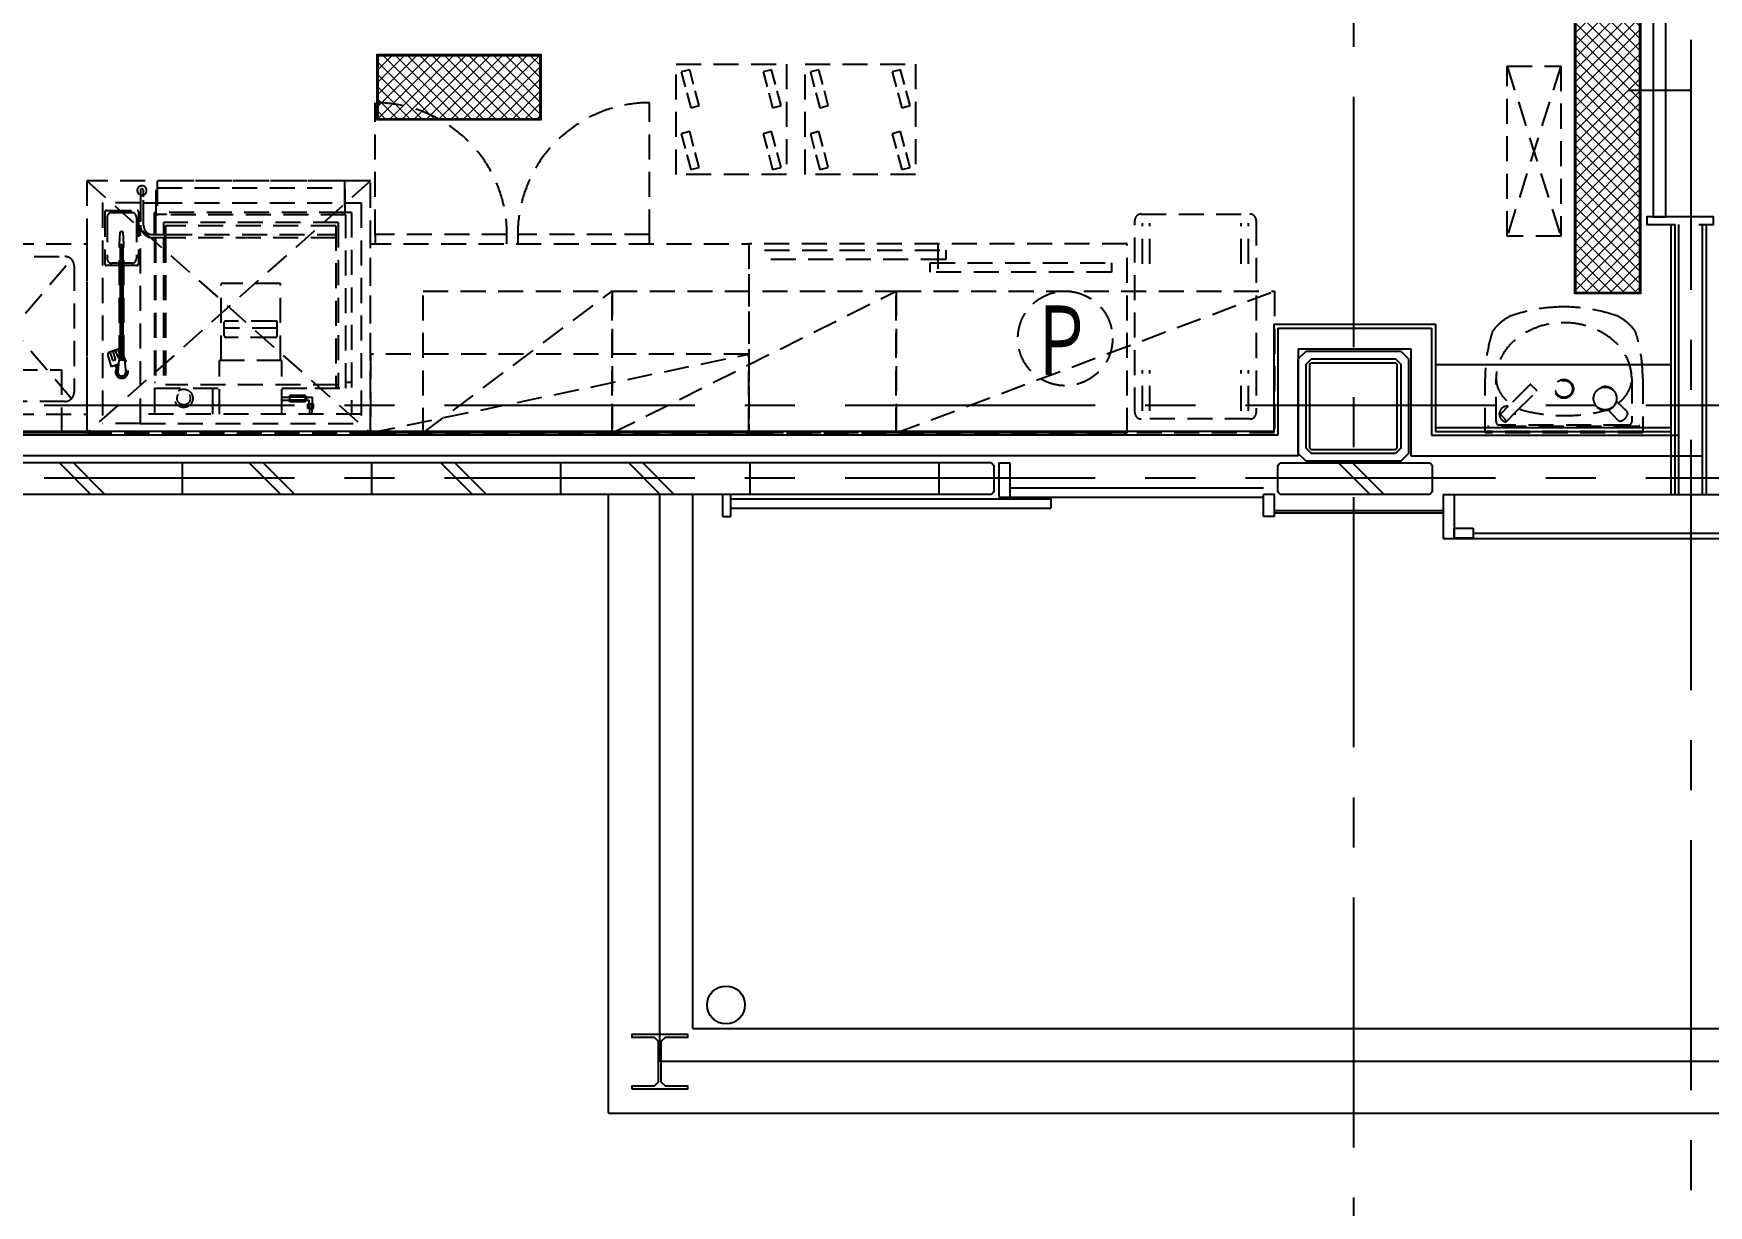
# Model space of a CAD drawing. Extents: x -119186 to 98821, y 1814 to 147180.
# Drawn here: x 26623 to 31935, y 18626 to 22345 of the extents above; entities that cross this region are included whole.
import ezdxf
from ezdxf.enums import TextEntityAlignment as Align

# ---------------------------------------------------------------- set-up
doc = ezdxf.new("R2010")
doc.units = 0
doc.header["$LTSCALE"] = 12.7
doc.header["$MEASUREMENT"] = 0
for name, pattern in [('CENTER', [2, 1.25, -0.25, 0.25, -0.25]), ('HIDDEN', [4.724409, 3.149606, -1.574803]), ('HIDDEN2', [0.1875, 0.125, -0.0625])]:
    doc.linetypes.add(name, pattern=pattern)
for name, color, linetype in [('A_建築', 8, 'CONTINUOUS'), ('A_建築（下図）', 8, 'CONTINUOUS'), ('A_建築（什器）', 8, 'CONTINUOUS'), ('A_建築（建具）', 2, 'CONTINUOUS'), ('A_建築（新設・仕上げ）', 2, 'CONTINUOUS'), ('A_建築（軽鉄下地）', 8, 'CONTINUOUS'), ('A_通り芯', 8, 'CENTER'), ('冷設', 8, 'HIDDEN')]:
    doc.layers.add(name, color=color, linetype=linetype)
doc.styles.get("Standard").update_dxf_attribs({"font": 'txt', "bigfont": 'BIGFONT.SHX'})

msp = doc.modelspace()

# ---------------------------------------------------------------- hatches: boundary and pattern name
at = {"layer": 'A_建築', "linetype": 'Continuous', "lineweight": 0}
h = msp.add_hatch(dxfattribs=at)
h.set_pattern_fill('ANSI37', color=8, scale=220, angle=90)
h.set_pattern_definition([(135, (62077.76, -3052.284), (-19.445436, -19.445436), []), (225, (62077.76, -3052.284), (19.445436, -19.445436), [])])
h.paths.add_polyline_path([(31515.58, 22557.63), (31515.58, 21523.68), (31715.58, 21523.68), (31715.58, 22557.63)])
h.paths.add_polyline_path([(31515.58, 22805.68), (31515.58, 22557.63), (31715.58, 22557.63), (31715.58, 22805.68)])
h = msp.add_hatch(dxfattribs=at)
h.set_pattern_fill('ANSI37', color=8, scale=220)
h.set_pattern_definition([(45, (2369.665, -8287.367), (-19.445436, 19.445436), []), (135, (2369.665, -8287.367), (-19.445436, -19.445436), [])])
h.paths.add_polyline_path([(27979.58, 22274.81), (27716.63, 22274.81), (27716.63, 22074.81), (27979.58, 22074.81)])
h.paths.add_polyline_path([(28227.63, 22274.81), (27979.58, 22274.81), (27979.58, 22074.81), (28227.63, 22074.81)])

# ---------------------------------------------------------------- linework, layer by layer
at = {"layer": 'A_建築', "color": 8, "linetype": 'Continuous', "lineweight": 0}
for points in [[(31510.58, 22810.68), (31720.58, 22810.68), (31720.58, 21518.68), (31510.58, 21518.68)], [(31513.58, 21521.68), (31513.58, 22807.68), (31717.58, 22807.68), (31717.58, 21521.68)], [(31515.58, 21523.68), (31515.58, 22805.68), (31715.58, 22805.68), (31715.58, 21523.68)], [(27711.63, 22279.81), (28232.63, 22279.81), (28232.63, 22069.81), (27711.63, 22069.81)], [(27714.63, 22276.81), (28229.63, 22276.81), (28229.63, 22072.81), (27714.63, 22072.81)], [(27716.63, 22274.81), (28227.63, 22274.81), (28227.63, 22074.81), (27716.63, 22074.81)]]:
    msp.add_lwpolyline(points, close=True, dxfattribs=at)
at = {"layer": 'A_建築（下図）', "color": 8, "linetype": 'Continuous'}
for p, q in [((29661.13, 20982.64), (21994.6, 20982.64)), ((26704.72, 20982.64), (26804.72, 20882.64)), ((26749.04, 20982.64), (26849.04, 20882.64)), ((27094.33, 20982.64), (27094.33, 20882.64)), ((27306.72, 20982.64), (27406.72, 20882.64)), ((27351.04, 20982.64), (27451.04, 20882.64)), ((27694.33, 20982.64), (27694.33, 20882.64)), ((27914.72, 20982.64), (28014.72, 20882.64)), ((27959.04, 20982.64), (28059.04, 20882.64)), ((28294.33, 20982.64), (28294.33, 20882.64)), ((28510.72, 20982.64), (28610.72, 20882.64)), ((28555.04, 20982.64), (28655.04, 20882.64)), ((28894.33, 20982.64), (28894.33, 20882.64)), ((29494.33, 20982.64), (29494.33, 20882.64)), ((29661.13, 20982.64), (29669.13, 20974.64)), ((29669.13, 20974.64), (29669.13, 20890.64)), ((29684.13, 20982.64), (29719.13, 20982.64)), ((29684.13, 20982.64), (29684.13, 20873.64)), ((29719.13, 20982.64), (29719.13, 20873.64)), ((30569.13, 20974.64), (30577.13, 20982.64)), ((30569.13, 20890.64), (30569.13, 20974.64)), ((30577.13, 20982.64), (31051.13, 20982.64)), ((30762.03, 20982.64), (30862.03, 20882.64)), ((30806.35, 20982.64), (30906.35, 20882.64)), ((31059.13, 20974.64), (31051.13, 20982.64)), ((31059.13, 20974.64), (31059.13, 20890.64)), ((29661.13, 20882.64), (22017.13, 20882.64)), ((29661.13, 20882.64), (24944.33, 20882.64)), ((28446.13, 18919.64), (28446.13, 20882.64)), ((28714.13, 19187.64), (28714.13, 20882.64)), ((28809.13, 20812.64), (28809.13, 20882.64)), ((28834.13, 20812.64), (28834.13, 20882.64)), ((29669.13, 20890.64), (29661.13, 20882.64)), ((29719.13, 20903.64), (30524.13, 20903.64)), ((30524.13, 20812.64), (30524.13, 20882.64)), ((30559.13, 20882.64), (30524.13, 20882.64)), ((30559.13, 20812.64), (30559.13, 20882.64)), ((30577.13, 20882.64), (30569.13, 20890.64)), ((31051.13, 20882.64), (30577.13, 20882.64)), ((31059.13, 20890.64), (31051.13, 20882.64)), ((31094.13, 20882.64), (31094.13, 20742.64)), ((31094.13, 20882.64), (31129.13, 20882.64)), ((31129.13, 20882.64), (36059.13, 20882.64)), ((31129.13, 20882.64), (31129.13, 20742.64)), ((28834.13, 20868.64), (29849.13, 20868.64)), ((28834.13, 20838.64), (29849.13, 20838.64)), ((29684.13, 20873.64), (29719.13, 20873.64)), ((29719.13, 20873.64), (30524.13, 20873.64)), ((29849.13, 20868.64), (29849.13, 20838.64)), ((31094.13, 20830.64), (30559.13, 20830.64)), ((28809.13, 20812.64), (28834.13, 20812.64)), ((30559.13, 20812.64), (30524.13, 20812.64)), ((31094.13, 20822.64), (30559.13, 20822.64)), ((31129.13, 20745.14), (31129.13, 20775.14)), ((31129.13, 20775.14), (31189.13, 20775.14)), ((31189.13, 20775.14), (31189.13, 20745.14)), ((31094.13, 20742.64), (31129.13, 20742.64)), ((31129.13, 20745.14), (31189.13, 20745.14)), ((31129.13, 20742.64), (37424.13, 20742.64)), ((31189.13, 20760.14), (32359.13, 20760.14)), ((28714.13, 19187.64), (37424.13, 19187.64)), ((28446.13, 18919.64), (37692.13, 18919.64))]:
    msp.add_line(p, q, dxfattribs=at)
at = {"layer": 'A_建築（下図）', "color": 8}
for p, q in [((28609.13, 19082.64), (28609.13, 20882.64)), ((37529.13, 19082.64), (28609.13, 19082.64))]:
    msp.add_line(p, q, dxfattribs=at)
at = {"layer": 'A_建築（下図）', "color": 8, "flags": 128}
msp.add_lwpolyline([(30659.13, 21337.64), (30959.13, 21337.64), (30984.13, 21312.64), (30984.13, 21012.64), (30959.13, 20987.64), (30659.13, 20987.64), (30634.13, 21012.64), (30634.13, 21312.64), (30659.13, 21337.64)], close=True, dxfattribs=at)
at = {"layer": 'A_建築（下図）', "color": 8, "linetype": 'Continuous', "flags": 128}
for points in [[(30942.13, 21012.64), (30676.13, 21012.64), (30659.13, 21029.64), (30659.13, 21295.64), (30676.13, 21312.64), (30942.13, 21312.64), (30959.13, 21295.64), (30959.13, 21029.64), (30942.13, 21012.64)], [(30942.13, 21024.64), (30676.13, 21024.64), (30671.13, 21029.64), (30671.13, 21295.64), (30676.13, 21300.64), (30942.13, 21300.64), (30947.13, 21295.64), (30947.13, 21029.64), (30942.13, 21024.64)], [(28521.63, 18995.14), (28521.63, 19006.14), (28592.38, 19006.14), (28605.38, 19019.14), (28605.38, 19146.14), (28592.38, 19159.14), (28521.63, 19159.14), (28521.63, 19170.14), (28696.63, 19170.14), (28696.63, 19159.14), (28625.88, 19159.14), (28612.88, 19146.14), (28612.88, 19019.14), (28625.88, 19006.14), (28696.63, 19006.14), (28696.63, 18995.14), (28521.63, 18995.14)]]:
    msp.add_lwpolyline(points, close=True, dxfattribs=at)
at = {"layer": 'A_建築（下図）', "color": 8, "linetype": 'Continuous'}
msp.add_circle((28819.13, 19262.64), 60, dxfattribs=at)
at = {"layer": 'A_建築（什器）', "color": 8, "lineweight": 25}
msp.add_line((31069.13, 21295.14), (31816.63, 21295.14), dxfattribs=at)
at = {"layer": 'A_建築（建具）', "color": 8}
msp.add_line((31880.13, 22164.68), (31680.13, 22164.68), dxfattribs=at)
msp.add_lwpolyline([(31800.13, 22663.87), (31760.13, 22663.87), (31760.13, 21763.87), (31800.13, 21763.87)], close=True, dxfattribs=at)
msp.add_lwpolyline([(31904.24, 21738.87), (31951.63, 21738.87), (31951.63, 21763.87), (31739.53, 21763.87), (31739.53, 21738.87), (31829.13, 21738.87)], dxfattribs=at)
at = {"layer": 'A_建築（新設・仕上げ）', "color": 8}
for p, q in [((31816.63, 20882.64), (31816.63, 21738.87)), ((31829.13, 20882.64), (31829.13, 21738.87)), ((31929.13, 20882.64), (31929.13, 21738.87)), ((30556.63, 21422.64), (31069.13, 21422.64)), ((30556.63, 21422.64), (30556.63, 21082.64)), ((31069.13, 21422.64), (31069.13, 21082.64)), ((31069.13, 21095.14), (31816.63, 21095.14)), ((30556.63, 21082.64), (23191.63, 21082.64)), ((31069.13, 21082.64), (31816.63, 21082.64))]:
    msp.add_line(p, q, dxfattribs=at)
at = {"layer": 'A_建築（軽鉄下地）', "color": 8, "ltscale": 50}
for p, q in [((31841.63, 20882.64), (31841.63, 21738.87)), ((31916.63, 20882.64), (31916.63, 21738.87)), ((30569.13, 21410.14), (31056.63, 21410.14)), ((30569.13, 21410.14), (30569.13, 21070.14)), ((31056.63, 21410.14), (31056.63, 21070.14)), ((30634.13, 21345.14), (30991.63, 21345.14)), ((30634.13, 21345.14), (30634.13, 21005.14)), ((30991.63, 21345.14), (30991.63, 21005.14)), ((30569.13, 21070.14), (23191.63, 21070.14)), ((31056.63, 21070.14), (31841.63, 21070.14)), ((30634.13, 21005.14), (23191.63, 21005.14)), ((30991.63, 21005.14), (31916.63, 21005.14))]:
    msp.add_line(p, q, dxfattribs=at)
at = {"layer": 'A_通り芯', "color": 8, "ltscale": 50}
for p, q in [((30809.13, 51353.91), (30809.13, 14059.15)), ((31879.13, 29945.62), (31879.13, 14059.15)), ((7606.54, 21165.49), (63817.44, 21165.49)), ((7606.54, 20935.49), (63817.44, 20935.49))]:
    msp.add_line(p, q, dxfattribs=at)
at = {"layer": '冷設', "color": 8, "linetype": 'HIDDEN2', "ltscale": 50}
for p, q in [((28660.68, 21897.84), (28660.68, 22247.84)), ((28660.68, 22247.84), (29010.68, 22247.84)), ((28703.86, 22230.42), (28677.32, 22223.31)), ((28677.32, 22223.31), (28689.95, 22176.19)), ((28716.48, 22183.3), (28703.86, 22230.42)), ((28963.11, 22230.42), (28936.58, 22223.31)), ((28936.58, 22223.31), (28949.2, 22176.19)), ((28975.74, 22183.3), (28963.11, 22230.42)), ((29010.68, 22247.84), (29010.68, 21897.84)), ((29069.98, 21897.84), (29069.98, 22247.84)), ((29069.98, 22247.84), (29419.98, 22247.84)), ((29113.16, 22230.42), (29086.62, 22223.31)), ((29086.62, 22223.31), (29099.25, 22176.19)), ((29125.78, 22183.3), (29113.16, 22230.42)), ((29372.41, 22230.42), (29345.88, 22223.31)), ((29345.88, 22223.31), (29358.5, 22176.19)), ((29385.04, 22183.3), (29372.41, 22230.42)), ((29419.98, 22247.84), (29419.98, 21897.84)), ((31296.64, 22241.68), (31466.64, 21701.68)), ((31466.64, 22241.68), (31296.64, 21701.68)), ((31296.64, 22241.68), (31466.64, 22241.68)), ((31296.64, 21701.68), (31296.64, 22241.68)), ((31466.64, 22241.68), (31466.64, 21701.68)), ((28695.21, 22156.54), (28707.84, 22109.43)), ((28734.37, 22116.54), (28721.75, 22163.65)), ((28954.47, 22156.54), (28967.09, 22109.43)), ((28993.63, 22116.54), (28981, 22163.65)), ((29104.51, 22156.54), (29117.14, 22109.43)), ((29143.67, 22116.54), (29131.05, 22163.65)), ((29363.77, 22156.54), (29376.39, 22109.43)), ((29402.93, 22116.54), (29390.3, 22163.65)), ((27706.44, 21707.64, -800), (27706.44, 22125.64, -800)), ((28576.44, 21707.64, -800), (28576.44, 22125.64, -800)), ((28707.84, 22109.43), (28734.37, 22116.54)), ((28967.09, 22109.43), (28993.63, 22116.54)), ((29117.14, 22109.43), (29143.67, 22116.54)), ((29376.39, 22109.43), (29402.93, 22116.54)), ((28703.86, 22034.31), (28677.32, 22027.2)), ((28677.32, 22027.2), (28689.95, 21980.09)), ((28716.48, 21987.2), (28703.86, 22034.31)), ((28963.11, 22034.31), (28936.58, 22027.2)), ((28936.58, 22027.2), (28949.2, 21980.09)), ((28975.74, 21987.2), (28963.11, 22034.31)), ((29113.16, 22034.31), (29086.62, 22027.2)), ((29086.62, 22027.2), (29099.25, 21980.09)), ((29125.78, 21987.2), (29113.16, 22034.31)), ((29372.41, 22034.31), (29345.88, 22027.2)), ((29345.88, 22027.2), (29358.5, 21980.09)), ((29385.04, 21987.2), (29372.41, 22034.31)), ((28695.21, 21960.43), (28707.84, 21913.32)), ((28734.37, 21920.43), (28721.75, 21967.54)), ((28954.47, 21960.43), (28967.09, 21913.32)), ((28993.63, 21920.43), (28981, 21967.54)), ((29104.51, 21960.43), (29117.14, 21913.32)), ((29143.67, 21920.43), (29131.05, 21967.54)), ((29363.77, 21960.43), (29376.39, 21913.32)), ((29402.93, 21920.43), (29390.3, 21967.54)), ((29010.68, 21897.84), (28660.68, 21897.84)), ((28707.84, 21913.32), (28734.37, 21920.43)), ((28967.09, 21913.32), (28993.63, 21920.43)), ((29010.68, 21897.84), (29010.68, 21897.84)), ((29419.98, 21897.84), (29069.98, 21897.84)), ((29117.14, 21913.32), (29143.67, 21920.43)), ((29376.39, 21913.32), (29402.93, 21920.43)), ((29419.98, 21897.84), (29419.98, 21897.84)), ((26791.63, 21877.64), (27691.44, 21077.64)), ((27691.63, 21877.64), (26791.63, 21077.64)), ((27691.63, 21877.64), (26791.63, 21877.64)), ((26791.63, 21877.64), (26791.63, 21077.64)), ((26961.59, 21847.05), (26961.59, 21832.91)), ((26971.59, 21827.05), (26971.59, 21847.05)), ((27011.59, 21770.05), (27011.59, 21877.55)), ((27014.59, 21877.55), (27014.59, 21770.05)), ((27608.59, 21877.55), (27014.59, 21877.55)), ((27014.59, 21855.55), (27608.59, 21855.55)), ((27611.59, 21877.55), (27608.59, 21877.55)), ((27608.59, 21877.55), (27608.59, 21770.05)), ((27611.59, 21770.05), (27611.59, 21877.55)), ((27691.63, 21077.64), (27691.63, 21877.64)), ((26841.59, 21807.55), (26841.59, 21107.55)), ((26961.59, 21807.55), (26841.59, 21807.55)), ((26854.09, 21784.05), (26951.09, 21784.05)), ((26961.59, 21832.91), (26961.59, 21827.05)), ((26961.59, 21827.05), (26961.59, 21737.05)), ((26971.59, 21737.05), (26971.59, 21827.05)), ((26971.59, 21807.55), (27011.59, 21807.55)), ((27014.59, 21807.55), (27608.59, 21807.55)), ((27611.59, 21807.55), (27661.59, 21807.55)), ((27661.59, 21807.55), (27661.59, 21107.55)), ((26849.09, 21779.05), (26849.09, 21614.05)), ((26856.09, 21762.05), (26856.09, 21631.05)), ((26871.09, 21777.05), (26934.09, 21777.05)), ((26949.09, 21762.05), (26949.09, 21631.05)), ((26956.09, 21779.05), (26956.09, 21614.05)), ((26961.59, 21107.55), (26961.59, 21737.05)), ((27011.59, 21777.55), (27006.59, 21777.55)), ((27006.59, 21707.05), (27006.59, 21777.55)), ((27613.59, 21770.05), (27009.59, 21770.05)), ((27009.59, 21770.05), (27009.59, 21707.05)), ((27608.59, 21777.55), (27014.59, 21777.55)), ((27044.59, 21770.55), (27014.59, 21770.55)), ((27588.59, 21745.05), (27034.59, 21745.05)), ((27034.59, 21745.05), (27034.59, 21707.05)), ((27581.59, 21735.05), (27041.59, 21735.05)), ((27041.59, 21735.05), (27041.59, 21707.05)), ((27044.59, 21770.05), (27044.59, 21770.55)), ((27578.59, 21770.05), (27578.59, 21770.55)), ((27578.59, 21770.55), (27608.59, 21770.55)), ((27581.59, 21735.05), (27581.59, 21220.05)), ((27588.59, 21745.05), (27588.59, 21220.05)), ((27631.59, 21777.55), (27611.59, 21777.55)), ((27613.59, 21220.05), (27613.59, 21770.05)), ((27631.59, 21777.55), (27631.59, 21137.55)), ((30115.86, 21142.08), (30115.86, 21752.08)), ((30135.86, 21772.08), (30480.86, 21772.08)), ((30139.93, 21614.65), (30139.93, 21743.48)), ((30163.03, 21614.65), (30163.03, 21743.48)), ((30452.74, 21614.65), (30452.74, 21743.48)), ((30475.84, 21614.65), (30475.84, 21743.48)), ((30500.86, 21752.08), (30500.86, 21142.08)), ((25591.63, 21677.64), (26791.63, 21677.64)), ((26791.63, 21677.64), (26791.63, 21077.64)), ((26895.59, 21674.77), (26897.88, 21716.35)), ((26907.3, 21716.35), (26897.88, 21716.35)), ((26909.59, 21674.77), (26907.3, 21716.35)), ((27001.59, 21707.05), (27040.09, 21707.05)), ((27040.09, 21697.05), (27001.59, 21697.05)), ((27006.59, 21697.05), (27006.59, 21137.55)), ((27009.59, 21697.05), (27009.59, 21220.05)), ((27034.59, 21697.05), (27034.59, 21220.05)), ((27040.09, 21682.05), (27040.09, 21722.05)), ((27040.09, 21722.05), (27041.59, 21722.05)), ((27040.09, 21682.05), (27041.59, 21682.05)), ((27041.59, 21697.05), (27041.59, 21707.05)), ((27041.59, 21707.05), (27048.65, 21707.05)), ((27041.59, 21697.05), (27041.59, 21220.05)), ((27048.65, 21697.05), (27041.59, 21697.05)), ((27046.09, 21707.05), (27581.59, 21707.05)), ((27581.59, 21697.05), (27046.09, 21697.05)), ((27583.09, 21722.05), (27581.59, 21722.05)), ((27581.59, 21697.05), (27581.59, 21707.05)), ((27583.09, 21682.05), (27581.59, 21682.05)), ((27583.09, 21682.05), (27583.09, 21722.05)), ((28124.44, 21707.64, -800), (27706.44, 21707.64, -800)), ((27706.44, 21707.64, -800), (27706.44, 21677.64, -800)), ((28124.44, 21677.64, -800), (28124.44, 21707.64, -800)), ((28576.44, 21707.64, -800), (28158.44, 21707.64, -800)), ((28158.44, 21707.64, -800), (28158.44, 21677.64, -800)), ((28576.44, 21677.64, -800), (28576.44, 21707.64, -800)), ((30091.44, 21677.64, -4000), (28891.44, 21677.64, -4000)), ((28891.44, 21677.64, -4000), (28891.44, 21077.64, -4000)), ((29491.44, 21677.64, -3961), (29491.44, 21567.64, -3961)), ((30091.44, 21077.64, -4000), (30091.44, 21677.64, -4000)), ((31466.64, 21701.68), (31296.64, 21701.68)), ((26365.42, 21186.42), (26742.85, 21628.85)), ((26742.85, 21186.42), (26365.42, 21628.85)), ((26386.63, 21637.64), (26721.63, 21637.64)), ((26895.59, 21308.55), (26895.59, 21674.77)), ((26909.59, 21674.77), (26895.59, 21674.77)), ((26909.59, 21668.77), (26895.59, 21668.77)), ((26909.59, 21662.77), (26895.59, 21662.77)), ((26909.59, 21656.77), (26895.59, 21656.77)), ((26909.59, 21650.77), (26895.59, 21650.77)), ((26909.59, 21644.77), (26895.59, 21644.77)), ((26909.59, 21638.77), (26895.59, 21638.77)), ((26909.59, 21632.77), (26895.59, 21632.77)), ((26909.59, 21626.77), (26895.59, 21626.77)), ((26909.59, 21308.55), (26909.59, 21674.77)), ((28941.44, 21657.64, -3961), (29516.44, 21657.64, -3961)), ((29516.44, 21627.64, -3961), (28941.44, 21627.64, -3961)), ((29516.44, 21657.64, -3961), (29516.44, 21627.64, -3961)), ((26751.63, 21607.64), (26751.63, 21207.64)), ((26895.59, 21609.05), (26854.09, 21609.05)), ((26895.59, 21616.05), (26871.09, 21616.05)), ((26909.59, 21620.77), (26895.59, 21620.77)), ((26909.59, 21614.77), (26895.59, 21614.77)), ((26909.59, 21608.77), (26895.59, 21608.77)), ((26909.59, 21602.77), (26895.59, 21602.77)), ((26909.59, 21596.77), (26895.59, 21596.77)), ((26909.59, 21590.77), (26895.59, 21590.77)), ((26909.59, 21584.77), (26895.59, 21584.77)), ((26909.59, 21578.77), (26895.59, 21578.77)), ((26909.59, 21572.77), (26895.59, 21572.77)), ((26934.09, 21616.05), (26909.59, 21616.05)), ((26951.09, 21609.05), (26909.59, 21609.05)), ((29466.44, 21587.64, -3961), (29466.44, 21617.64, -3961)), ((29466.44, 21617.64, -3961), (30041.44, 21617.64, -3961)), ((30041.44, 21587.64, -3961), (29466.44, 21587.64, -3961)), ((30041.44, 21617.64, -3961), (30041.44, 21587.64, -3961)), ((26909.59, 21566.77), (26895.59, 21566.77)), ((26909.59, 21560.77), (26895.59, 21560.77)), ((26909.59, 21554.77), (26895.59, 21554.77)), ((26909.59, 21548.77), (26895.59, 21548.77)), ((26909.59, 21542.77), (26895.59, 21542.77)), ((26909.59, 21536.77), (26895.59, 21536.77)), ((26909.59, 21530.77), (26895.59, 21530.77)), ((26909.59, 21524.77), (26895.59, 21524.77)), ((26909.59, 21518.77), (26895.59, 21518.77)), ((27405.59, 21551.68), (27217.59, 21551.68)), ((27217.59, 21307.98), (27217.59, 21551.68)), ((27405.59, 21307.98), (27405.59, 21551.68)), ((27858.43, 21077.64), (28458.43, 21527.64)), ((27858.43, 21077.64), (27858.43, 21527.64)), ((27858.43, 21527.64), (28458.43, 21527.64)), ((28458.43, 21077.64), (29358.43, 21527.64)), ((28458.43, 21077.64), (28458.43, 21527.64)), ((28458.43, 21527.64), (29358.43, 21527.64)), ((28458.43, 21527.64), (28458.43, 21077.64)), ((29358.43, 21077.64), (30558.43, 21527.64)), ((29358.43, 21077.64), (29358.43, 21527.64)), ((29358.43, 21527.64), (30558.43, 21527.64)), ((29358.43, 21527.64), (29358.43, 21077.64)), ((30558.43, 21527.64), (30558.43, 21077.64)), ((26909.59, 21512.77), (26895.59, 21512.77)), ((26909.59, 21506.77), (26895.59, 21506.77)), ((26909.59, 21500.77), (26895.59, 21500.77)), ((26909.59, 21494.77), (26895.59, 21494.77)), ((26909.59, 21488.77), (26895.59, 21488.77)), ((26909.59, 21482.77), (26895.59, 21482.77)), ((26909.59, 21476.77), (26895.59, 21476.77)), ((26909.59, 21470.77), (26895.59, 21470.77)), ((26909.59, 21464.77), (26895.59, 21464.77)), ((26909.59, 21458.77), (26895.59, 21458.77)), ((26909.59, 21452.77), (26895.59, 21452.77)), ((26909.59, 21446.77), (26895.59, 21446.77)), ((26909.59, 21440.77), (26895.59, 21440.77)), ((26909.59, 21434.77), (26895.59, 21434.77)), ((26909.59, 21428.77), (26895.59, 21428.77)), ((26909.59, 21422.77), (26895.59, 21422.77)), ((26909.59, 21416.77), (26895.59, 21416.77)), ((26909.59, 21410.77), (26895.59, 21410.77)), ((27227.84, 21385.89), (27227.84, 21429.54)), ((27395.34, 21410.49), (27227.84, 21410.49)), ((27392.34, 21432.54), (27230.84, 21432.54)), ((27395.34, 21385.89), (27395.34, 21429.54)), ((26909.59, 21404.77), (26895.59, 21404.77)), ((26909.59, 21398.77), (26895.59, 21398.77)), ((26909.59, 21392.77), (26895.59, 21392.77)), ((26909.59, 21386.77), (26895.59, 21386.77)), ((26909.59, 21380.77), (26895.59, 21380.77)), ((26909.59, 21374.77), (26895.59, 21374.77)), ((26909.59, 21368.77), (26895.59, 21368.77)), ((26909.59, 21362.77), (26895.59, 21362.77)), ((27390.34, 21380.89), (27232.84, 21380.89)), ((26869.77, 21287.84), (26858.1, 21326.45)), ((26894.57, 21344.75), (26861.17, 21332.6)), ((26874.01, 21308.82), (26866.26, 21334.45)), ((26882.79, 21311.42), (26874.88, 21337.59)), ((26881.43, 21308.92), (26876.48, 21307.48)), ((26892.79, 21315.3), (26882.12, 21340.22)), ((26893.59, 21308.43), (26890.09, 21271.05)), ((26895.59, 21331.6), (26890.58, 21343.3)), ((26911.59, 21308.55), (26893.59, 21308.55)), ((26909.59, 21356.77), (26895.59, 21356.77)), ((26909.59, 21350.77), (26895.59, 21350.77)), ((26909.59, 21344.77), (26895.59, 21344.77)), ((26909.59, 21338.77), (26895.59, 21338.77)), ((26909.59, 21332.77), (26895.59, 21332.77)), ((26909.59, 21326.77), (26895.59, 21326.77)), ((26909.59, 21320.77), (26895.59, 21320.77)), ((26909.59, 21314.77), (26895.59, 21314.77)), ((26909.59, 21308.77), (26895.59, 21308.77)), ((26916.76, 21304.94), (26909.59, 21321.67)), ((26911.59, 21308.43), (26915.09, 21271.05)), ((26916.76, 21304.94), (26912.08, 21303.24)), ((27212.59, 21137.55), (27212.59, 21307.98)), ((27410.59, 21307.98), (27212.59, 21307.98)), ((27410.59, 21137.55), (27410.59, 21307.98)), ((27691.44, 21077.64), (28891.44, 21327.64)), ((28891.44, 21327.64), (27691.44, 21327.64)), ((27691.44, 21327.64), (27691.44, 21077.64)), ((28891.44, 21077.64), (28891.44, 21327.64)), ((26436.92, 21277.64), (26711.92, 21277.64)), ((26711.92, 21277.64), (26711.92, 21077.64)), ((26892.44, 21296.09), (26869.77, 21287.84)), ((26882.63, 21289.35), (26892.13, 21292.81)), ((26882.63, 21289.35), (26885.37, 21281.84)), ((26885.37, 21281.84), (26891.3, 21284)), ((26886.78, 21282.35), (26888.77, 21276.88)), ((26888.66, 21294.71), (26889.68, 21291.92)), ((30139.93, 21147.72), (30139.93, 21276.54)), ((30163.03, 21147.72), (30163.03, 21276.54)), ((30452.74, 21147.72), (30452.74, 21276.54)), ((30475.84, 21147.72), (30475.84, 21276.54)), ((27009.59, 21237.55), (27006.59, 21237.55)), ((27009.59, 21220.05), (27212.59, 21220.05)), ((27588.59, 21230.05), (27041.59, 21230.05)), ((27191.59, 21137.55), (27191.59, 21220.05)), ((27410.59, 21220.05), (27530.69, 21220.05)), ((27514.59, 21220.05), (27613.59, 21220.05)), ((27631.59, 21237.55), (27613.59, 21237.55)), ((31226.86, 21077.65), (31226.86, 21249.28)), ((31261.86, 21112.65), (31261.86, 21250.16)), ((31369.95, 21231.96), (31300.39, 21162.4)), ((31321.6, 21141.19), (31391.16, 21210.74)), ((31391.07, 21212.06), (31371.27, 21231.86)), ((31691.86, 21250.16), (31691.86, 21112.65)), ((31726.86, 21249.28), (31726.86, 21077.64)), ((26721.63, 21177.64), (26386.63, 21177.64)), ((27410.59, 21191.55), (27435.59, 21191.55)), ((27410.59, 21181.55), (27435.59, 21181.55)), ((27435.59, 21176.74), (27435.59, 21196.37)), ((27485.59, 21196.37), (27435.59, 21196.37)), ((27485.59, 21191.46), (27435.59, 21191.46)), ((27485.59, 21181.65), (27435.59, 21181.65)), ((27485.59, 21176.74), (27435.59, 21176.74)), ((27485.59, 21177.11), (27485.59, 21196.48)), ((27485.59, 21176.74), (27485.59, 21196.37)), ((27489.59, 21191.4), (27485.59, 21191.2)), ((27488.59, 21190.35), (27485.59, 21190.2)), ((27488.59, 21182.76), (27485.59, 21182.91)), ((27489.59, 21181.7), (27485.59, 21181.9)), ((27488.59, 21191.35), (27488.59, 21181.75)), ((27489.59, 21181.55), (27489.59, 21191.55)), ((27489.59, 21191.55), (27506.59, 21191.55)), ((27489.59, 21181.55), (27496.59, 21181.55)), ((27492.35, 21170.55), (27510.83, 21170.55)), ((27492.35, 21155.55), (27492.35, 21170.55)), ((27510.83, 21155.55), (27492.35, 21155.55)), ((27496.59, 21170.55), (27496.59, 21181.55)), ((27497.59, 21155.55), (27497.59, 21137.55)), ((27498.13, 21170.55), (27498.13, 21155.55)), ((27505.06, 21170.55), (27505.06, 21155.55)), ((27505.59, 21155.55), (27505.59, 21137.55)), ((27506.59, 21191.55), (27506.59, 21170.55)), ((27510.83, 21155.55), (27510.83, 21170.55)), ((31300.39, 21162.4), (31275.15, 21137.16)), ((31647.87, 21118.49), (31616.69, 21150.83)), ((31643.69, 21177.82), (31676.02, 21146.64)), ((25591.63, 21137.64), (26791.63, 21137.64)), ((26961.59, 21107.55), (26841.59, 21107.55)), ((27661.59, 21137.55), (26961.59, 21137.55)), ((26961.59, 21107.55), (27661.59, 21107.55)), ((30480.86, 21122.08), (30135.86, 21122.08)), ((31714.73, 21097.65), (31238.99, 21097.65)), ((31681.86, 21102.65), (31271.86, 21102.65)), ((31275.15, 21135.74), (31294.95, 21115.94)), ((31296.36, 21115.94), (31321.6, 21141.19)), ((26791.63, 21077.64), (25591.63, 21077.64)), ((26711.92, 21077.64), (26436.92, 21077.64)), ((26791.63, 21077.64), (27691.63, 21077.64)), ((27691.44, 21077.64), (28891.44, 21077.64)), ((28458.43, 21077.64), (27858.43, 21077.64)), ((29358.43, 21077.64), (28458.43, 21077.64)), ((28891.44, 21077.64, -4000), (30091.44, 21077.64, -4000)), ((30558.43, 21077.64), (29358.43, 21077.64)), ((31726.86, 21082.65), (31226.86, 21082.65)), ((31726.86, 21077.64), (31226.86, 21077.65))]:
    msp.add_line(p, q, dxfattribs=at)
for centre, radius in [((29895.06, 21377.59), 150), ((27099.09, 21187.55), 29), ((27099.09, 21187.55), 21), ((31476.86, 21217.65), 30), ((31476.86, 21217.65), 27), ((31607.36, 21187.15), 36.26)]:
    msp.add_circle(centre, radius, dxfattribs=at)
for centre, radius, start, end in [((27706.44, 21707.64, -800), 418, 355.88432, 90), ((28576.44, 21707.64, -800), 418, 90, 184.11568), ((26966.59, 21847.05), 15, 289.47122, 250.52878), ((26966.59, 21847.05), 5, 0, 180), ((26854.09, 21779.05), 5, 90, 180), ((26951.09, 21779.05), 5, 0, 90), ((26966.59, 21827.05), 5, 0, 180), ((26871.09, 21762.05), 15, 90, 180), ((26934.09, 21762.05), 15, 0, 90), ((27001.59, 21737.05), 40, 180, 270), ((27001.59, 21737.05), 30, 180, 270), ((30135.86, 21752.08), 20, 90, 180), ((30480.86, 21752.08), 20, 0, 90), ((26721.63, 21607.64), 30, 0, 90), ((26871.09, 21631.05), 15, 180, 270), ((26934.09, 21631.05), 15, 270, 0), ((26854.09, 21614.05), 5, 180, 270), ((26951.09, 21614.05), 5, 270, 0), ((31476.3, 20972.14), 505.51, 89.93628, 109.41007), ((31477.42, 20972.14), 505.51, 70.58992, 90.06374), ((27230.84, 21429.54), 3, 90, 180), ((27392.34, 21429.54), 3, 0, 90), ((31378.91, 21305.34), 160, 116.18557, 143.24105), ((31574.81, 21305.34), 160, 36.75895, 63.81443), ((27232.84, 21385.89), 5, 180, 270), ((27390.34, 21385.89), 5, 270, 0), ((31712.18, 21250.78), 485.33, 161.95802, 180.17746), ((31241.53, 21250.78), 485.33, 359.82254, 18.04198), ((26862.88, 21327.9), 5, 110, 196.82017), ((26875.92, 21309.4), 2, 196.82017, 286.23597), ((26880.87, 21310.84), 2, 286.23597, 16.82017), ((26894.63, 21316.09), 2, 203.17983, 293.08218), ((26902.59, 21271.05), 20, 146.75374, 56.86702), ((26902.59, 21271.05), 15, 140.71863, 39.28137), ((26902.59, 21271.05), 12.5, 169.30066, 10.69934), ((26721.63, 21207.64), 30, 270, 0), ((31370.55, 21231.15), 1.01, 45, 126.78515), ((31390.54, 21211.36), 0.875, 315, 53.21484), ((31607.36, 21187.15), 37.5, 345.59806, 284.40194), ((31296.86, 21137.65), 25, 81.8699, 8.1301), ((31607.36, 21187.15), 37.5, 284.40262, 345.59837), ((31669.08, 21139.44), 10, 344.69487, 46.04339), ((30135.86, 21142.08), 20, 180, 270), ((30480.86, 21142.08), 20, 270, 0), ((31238.99, 21100.65), 3, 180, 270), ((31271.86, 21112.65), 10, 180, 270), ((31275.85, 21136.45), 1, 135.00001, 224.99999), ((31295.65, 21116.65), 1, 225, 315), ((31655.07, 21125.43), 10, 223.95273, 285.30486), ((31649.79, 21144.72), 30, 285.30486, 344.69487), ((31681.86, 21112.65), 10, 270, 0), ((31717.73, 21097.65), 3, 90, 180)]:
    msp.add_arc(centre, radius, start, end, dxfattribs=at)
for centre, major_axis, ratio, start_param, end_param in [((31476.86, 21250.15), (-215, 0.01), 0.8246873, 3.1415804, 6.2832694), ((31431.86, 21250.15), (-170, 0.01), 0.691142, 6.2832817, 7.0361279), ((31521.86, 21250.15), (-170, 0.01), 0.691142, 2.4185136, 3.1415927), ((31477.3, 21250.16), (-252.26, 1.27), 0.4658074, 0.9705889, 2.1279916)]:
    msp.add_ellipse(centre, major_axis=major_axis, ratio=ratio, start_param=start_param, end_param=end_param, dxfattribs=at)
msp.add_3dface([(28891.44, 21077.64), (27691.44, 21077.64), (27691.44, 21677.64), (28891.44, 21677.64)], dxfattribs=at)

# ---------------------------------------------------------------- texts
msp.add_text('Ｐ', height=250, dxfattribs=at).set_placement((29782.81, 21237.83), (29982.81, 21237.83), align=Align.FIT)

doc.saveas('drawing.dxf')
